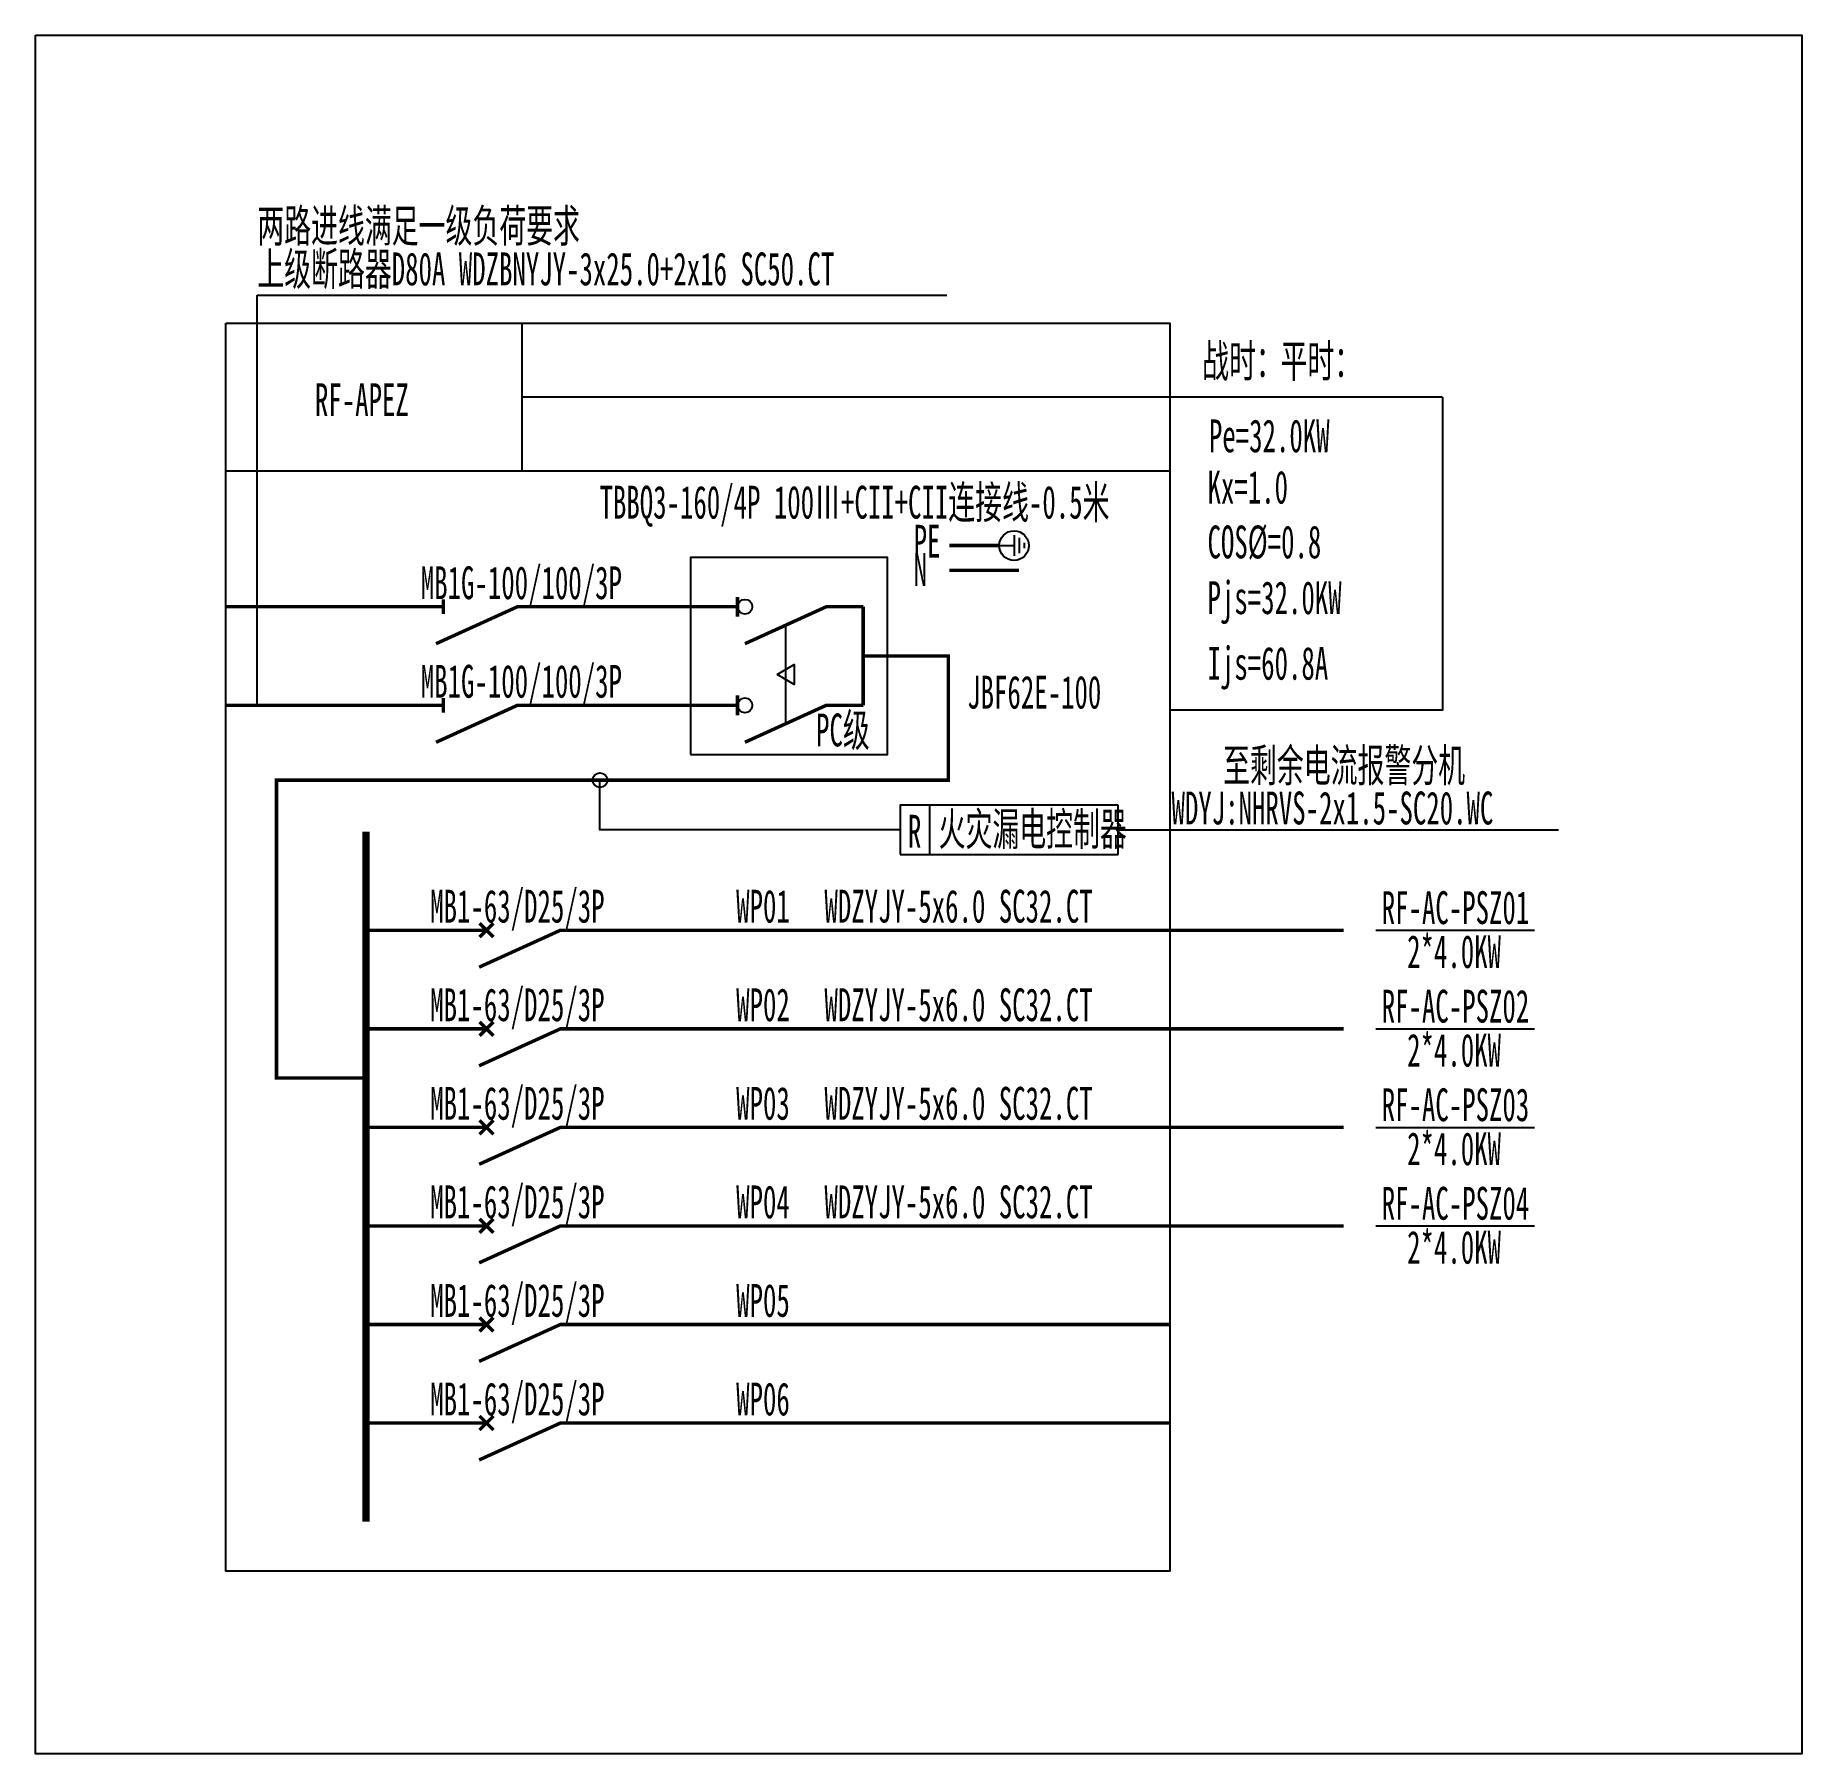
# Model space of a CAD drawing. Extents: x 1460686 to 1463911, y 404740 to 407878.
import ezdxf
from ezdxf.enums import TextEntityAlignment as Align

# ---------------------------------------------------------------- set-up
doc = ezdxf.new("R2010")
doc.units = 0
doc.header["$MEASUREMENT"] = 0
doc.layers.add('系统图', color=1, linetype='Continuous')
doc.styles.add('宋体', font='', dxfattribs={"width": 0.8, "height": 3.5})
doc.styles.get('宋体').set_extended_font_data('SimSun')

# ---------------------------------------------------------------- blocks, each defined once
blk = doc.blocks.new('$element$00000576')
at = {"const_width": 0.0233}
for points in [[(0, 0), (0, -0.25)], [(0, -1), (0, -0.75), (-0.25, -0.2)], [(-0.047, -0.297), (0.047, -0.203)], [(-0.047, -0.203), (0.047, -0.297)]]:
    blk.add_lwpolyline(points, dxfattribs=at)
at = {"flags": 9}
blk.add_attdef('S', (0, 0), '', height=0.00000667, dxfattribs=at)
blk = doc.blocks.new('M_M24')
for p, q in [((-0.25, -0.375), (0.25, -0.375)), ((-0.1875, -0.5), (0.1875, -0.5)), ((-0.0625, -0.625), (0.0625, -0.625))]:
    blk.add_line(p, q)
blk.add_lwpolyline([(0, 0), (0, -0.375)])
at = {"width": 0.8, "flags": 9}
blk.add_attdef('S', (0.25, -0.5), '', height=0.2, dxfattribs=at)
blk = doc.blocks.new('$element$00000578')
at = {"const_width": 0.0233}
for points in [[(0, 0), (0, -0.25)], [(0, -1), (0, -0.75), (-0.25, -0.2)], [(-0.05, -0.25), (0.05, -0.25)]]:
    blk.add_lwpolyline(points, dxfattribs=at)
at = {"flags": 9}
blk.add_attdef('S', (0, 0), '', height=0.00000667, dxfattribs=at)
blk = doc.blocks.new('$element$00000523')
at = {"const_width": 0.0233}
for points in [[(0, 0), (0, -0.15)], [(0, -1), (0, -0.75), (-0.25, -0.2)], [(-0.067, -0.15), (0.067, -0.15)]]:
    blk.add_lwpolyline(points, dxfattribs=at)
blk.add_circle((0, -0.2), 0.05)
at = {"flags": 9}
blk.add_attdef('S', (0, 0), '', height=0.00000667, dxfattribs=at)

msp = doc.modelspace()

# ---------------------------------------------------------------- linework, layer by layer
at = {"color": 0, "linetype": 'ByBlock'}
for p, q in [((1461090.9, 407403.9), (1462350.1, 407403.9)), ((1461090.9, 406654.5), (1461090.9, 407403.9)), ((1461574.8, 407082.5), (1461574.8, 407352.5)), ((1463255.1, 407217.5), (1461574.8, 407217.5)), ((1461033.3, 407082.5), (1462757.4, 407082.5)), ((1462663.3, 406426.9), (1463467.3, 406426.9)), ((1463133.3, 406243.7), (1463423.5, 406243.7)), ((1463133.3, 406063.7), (1463423.5, 406063.7)), ((1463133.3, 405883.7), (1463423.5, 405883.7)), ((1463133.3, 405703.7), (1463423.5, 405703.7))]:
    msp.add_line(p, q, dxfattribs=at)
for points in [[(1461033.3, 407352.5), (1462757.4, 407352.5), (1462757.4, 405073), (1461033.3, 405073)], [(1461882, 406564.5), (1462242, 406564.5), (1462242, 406924.5), (1461882, 406924.5)]]:
    msp.add_lwpolyline(points, close=True, dxfattribs=at)
for points in [[(1463255.1, 407217.5), (1463255.1, 406645.6), (1462757.4, 406645.6)], [(1462055.7, 406800.8), (1462055.7, 406620.8)], [(1462040.1, 406710.8), (1462071.3, 406728.8), (1462071.3, 406692.8), (1462040.1, 406710.8)], [(1462265.1, 406426.9), (1461716.7, 406426.9), (1461716.7, 406517.8)], [(1462663.3, 406471.9), (1462265.1, 406471.9), (1462265.1, 406381.9)], [(1462319.1, 406381.9), (1462319.1, 406471.9)], [(1462663.3, 406381.9), (1462663.3, 406471.9)], [(1462265.1, 406381.9), (1462663.3, 406381.9)]]:
    msp.add_lwpolyline(points, dxfattribs=at)
for points, const_width in [([(1462445.9, 406946.5), (1462354.6, 406946.5)], 6.3), ([(1462481.9, 406900.9), (1462354.6, 406900.9)], 6.3), ([(1461033.3, 406834.5), (1461363.3, 406834.5)], 6.3), ([(1461633.3, 406834.5), (1461927.4, 406834.5)], 6.3), ([(1462197.4, 406654.5), (1462197.4, 406834.5)], 6.3), ([(1462197.4, 406744.5), (1462353, 406744.5), (1462353, 406517.8), (1461125.9, 406517.8), (1461125.9, 405973.7), (1461289.3, 405973.7)], 6.3), ([(1461033.3, 406654.5), (1461363.3, 406654.5)], 6.3), ([(1461633.3, 406654.5), (1461927.4, 406654.5)], 6.3), ([(1461289.3, 406423.7), (1461289.3, 405163.7)], 13.5), ([(1461289.3, 406243.7), (1461442, 406243.7)], 6.3), ([(1461712, 406243.7), (1463074.6, 406243.7)], 6.3), ([(1461289.3, 406063.7), (1461442, 406063.7)], 6.3), ([(1461712, 406063.7), (1463074.6, 406063.7)], 6.3), ([(1461289.3, 405883.7), (1461442, 405883.7)], 6.3), ([(1461712, 405883.7), (1463074.6, 405883.7)], 6.3), ([(1461289.3, 405703.7), (1461442, 405703.7)], 6.3), ([(1461712, 405703.7), (1463074.6, 405703.7)], 6.3), ([(1461289.3, 405523.7), (1461442, 405523.7)], 6.3), ([(1461712, 405523.7), (1462757.4, 405523.7)], 6.3), ([(1461289.3, 405343.7), (1461442, 405343.7)], 6.3), ([(1461712, 405343.7), (1462757.4, 405343.7)], 6.3)]:
    msp.add_lwpolyline(points, dxfattribs=dict(at, const_width=const_width))
for centre, radius in [((1462472.9, 406946.2), 27), ((1461716.7, 406517.8), 13.5)]:
    msp.add_circle(centre, radius, dxfattribs=at)
at = {"layer": '系统图'}
msp.add_lwpolyline([(1460685.6, 407878.2), (1463911.2, 407878.2), (1463911.2, 404739.7), (1460685.6, 404739.7)], close=True, dxfattribs=at)

# ---------------------------------------------------------------- block references
at = {"color": 0, "linetype": 'ByBlock', "rotation": 90}
for name, p, xscale, yscale, zscale in [('M_M24', (1462444.9, 406946.4), -74.77890870371324, 74.77890870371324, 74.77890870371324), ('$element$00000578', (1461363.3, 406834.5), 270, 270, 270), ('$element$00000523', (1461927.4, 406834.5), 270, 270, 270), ('$element$00000578', (1461363.3, 406654.5), 270, 270, 270), ('$element$00000523', (1461927.4, 406654.5), 270, 270, 270), ('$element$00000576', (1461442, 406243.7), 270, 270, 270), ('$element$00000576', (1461442, 406063.7), 270, 270, 270), ('$element$00000576', (1461442, 405883.7), 270, 270, 270), ('$element$00000576', (1461442, 405703.7), 270, 270, 270), ('$element$00000576', (1461442, 405523.7), 270, 270, 270), ('$element$00000576', (1461442, 405343.7), 270, 270, 270)]:
    msp.add_blockref(name, p, dxfattribs=dict(at, xscale=xscale, yscale=yscale, zscale=zscale))

# ---------------------------------------------------------------- texts
at = {"color": 0, "linetype": 'ByBlock', "style": '宋体', "width": 0.6}
for s, p in [('两路进线满足一级负荷要求', (1461090.9, 407500.4)), ('上级断路器D80A WDZBNYJY-3x25.0+2x16 SC50.CT', (1461090.9, 407421.6)), ('Pe=32.0KW', (1462828.7, 407116.7)), ('Kx=1.0', (1462826.2, 407023)), ('PE', (1462289.6, 406924.2)), ('COS%%C=0.8', (1462826.2, 406922.9)), ('N', (1462289.6, 406872.5)), ('Pjs=32.0KW', (1462826.2, 406821.1)), ('Ijs=60.8A', (1462826.2, 406701.3)), ('PC级', (1462111.3, 406579.5)), ('至剩余电流报警分机', (1462854.6, 406514.9)), ('WDYJ:NHRVS-2x1.5-SC20.WC', (1462760.4, 406437)), ('火灾漏电控制器', (1462335.1, 406398.7)), ('R', (1462279, 406394.5)), ('WP01', (1461965.4, 406257.6)), ('WDZYJY-5x6.0 SC32.CT', (1462126.6, 406257.6)), ('RF-AC-PSZ01', (1463144.3, 406255)), ('2*4.0KW', (1463190.7, 406174.7)), ('WDZYJY-5x6.0 SC32.CT', (1462126.6, 406077.6)), ('WP02', (1461965.4, 406077.6)), ('RF-AC-PSZ02', (1463144.3, 406075)), ('2*4.0KW', (1463190.7, 405994.7)), ('WP03', (1461965.4, 405897.6)), ('WDZYJY-5x6.0 SC32.CT', (1462126.6, 405897.6)), ('RF-AC-PSZ03', (1463144.3, 405895)), ('2*4.0KW', (1463190.7, 405814.7)), ('WP04', (1461965.4, 405717.6)), ('WDZYJY-5x6.0 SC32.CT', (1462126.6, 405717.6)), ('RF-AC-PSZ04', (1463144.3, 405715)), ('2*4.0KW', (1463190.7, 405634.7)), ('WP05', (1461965.4, 405537.6)), ('WP06', (1461965.4, 405357.6))]:
    msp.add_text(s, height=60, dxfattribs=at).set_placement(p)
for s, p in [('战时：', (1462963.6, 407253.6)), ('平时：', (1463106.7, 407253.6))]:
    msp.add_text(s, height=60, dxfattribs=at).set_placement(p, align=Align.RIGHT)
msp.add_text('RF-APEZ', height=60, dxfattribs=at).set_placement((1461281.9, 407182.7), align=Align.CENTER)
at = {"color": 2, "linetype": 'ByBlock', "style": '宋体', "width": 0.6}
msp.add_text('TBBQ3-160/4P 100Ⅲ+CII+CII连接线-0.5米', height=60, dxfattribs=at).set_placement((1461715.9, 406995.5))
at = {"color": 190, "linetype": 'ByBlock', "style": '宋体', "width": 0.6}
for p in [(1461389.5, 406848.4), (1461389.5, 406668.4)]:
    msp.add_text('MB1G-100/100/3P', height=60, dxfattribs=at).set_placement(p)
at = {"color": 1, "linetype": 'ByBlock', "style": '宋体', "width": 0.6}
msp.add_text('JBF62E-100', height=60, dxfattribs=at).set_placement((1462387.3, 406648.5))
at = {"color": 31, "linetype": 'ByBlock', "style": '宋体', "width": 0.6}
for p in [(1461406.7, 406257.6), (1461406.7, 406077.6), (1461406.7, 405897.6), (1461406.7, 405717.6), (1461406.7, 405537.6), (1461406.7, 405357.6)]:
    msp.add_text('MB1-63/D25/3P', height=60, dxfattribs=at).set_placement(p)

doc.saveas('drawing.dxf')
